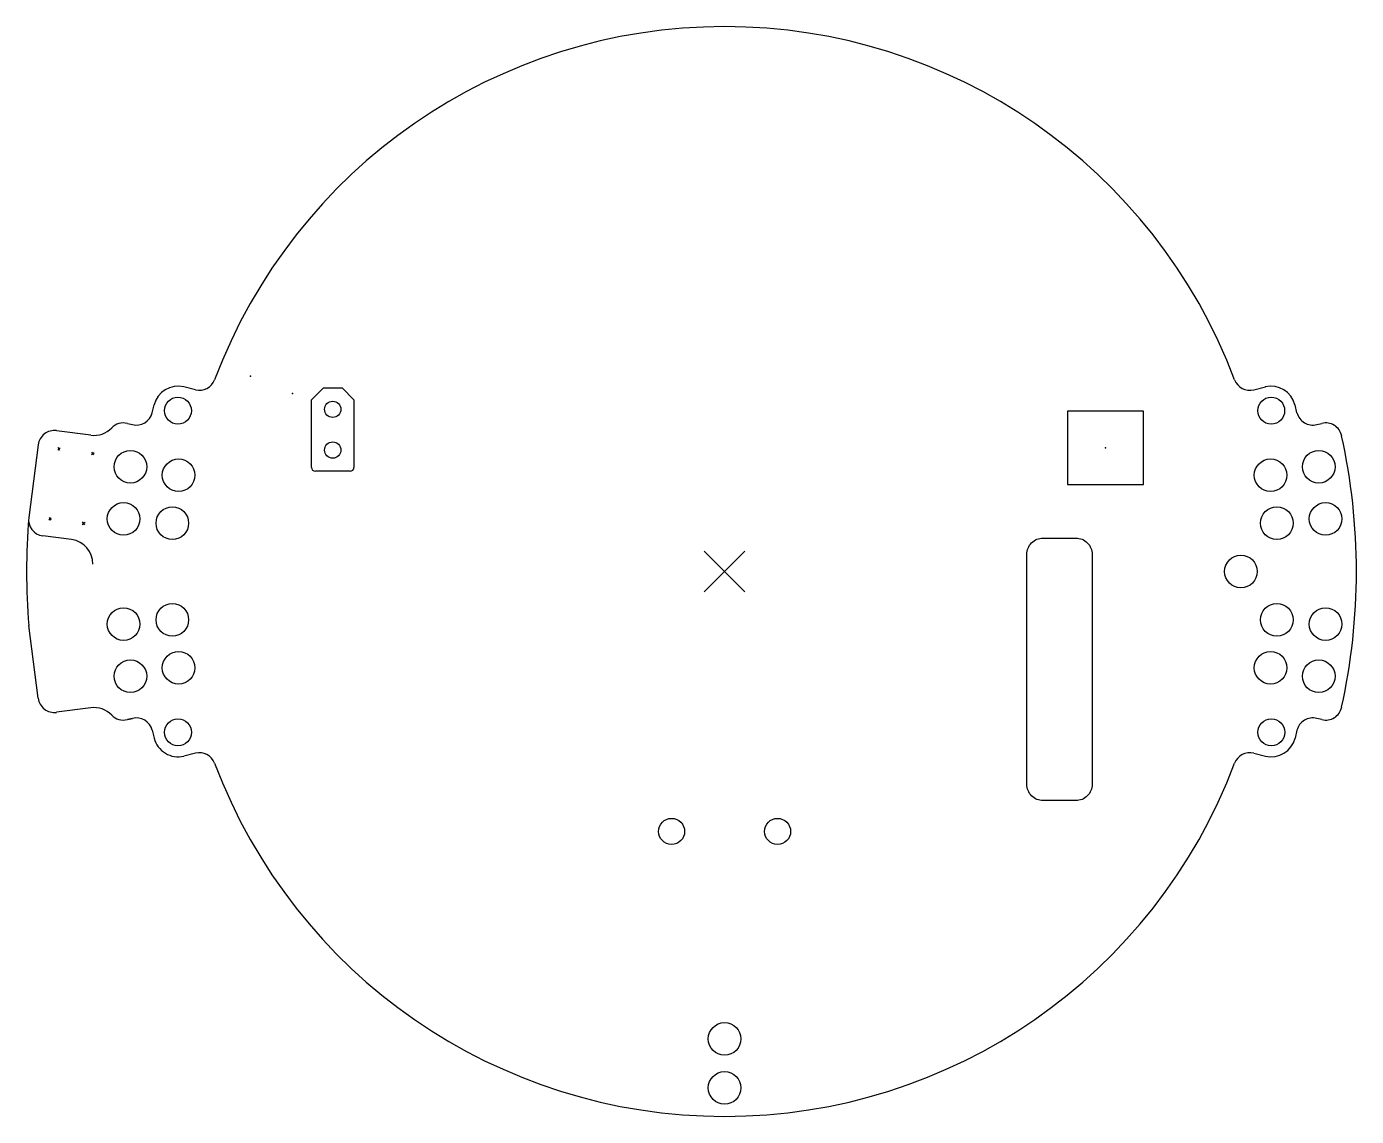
# Model space of a CAD drawing. Header units: millimetres. Extents: x -86 to 77, y -67 to 67.
import ezdxf

# ---------------------------------------------------------------- set-up
doc = ezdxf.new("R2010")
doc.units = ezdxf.units.MM
doc.layers.get('0').update_dxf_attribs({"linetype": 'CONTINUOUS'})

msp = doc.modelspace()

# ---------------------------------------------------------------- linework, layer by layer
for p, q in [((-64.91, 22.28), (-66.34, 22.63)), ((-49.26, 22.5), (-50.67, 21.06)), ((-46.88, 22.5), (-49.26, 22.5)), ((-45.46, 21.06), (-46.88, 22.5)), ((64.91, 22.28), (66.33, 22.63)), ((-70.21, 19.47), (-69.97, 20.44)), ((-50.67, 12.77), (-50.67, 21.06)), ((-45.46, 21.06), (-45.46, 12.77)), ((70.21, 19.47), (69.97, 20.44)), ((-73.26, 18.16), (-72.63, 18.01)), ((72.63, 18.01), (73.25, 18.17)), ((-77.73, 16.71), (-81.95, 17.27)), ((-84.2, 15.54), (-85.36, 6.62)), ((-81.78, 14.89), (-81.49, 15.15)), ((-81.53, 14.86), (-81.74, 15.19)), ((-77.66, 14.35), (-77.32, 14.61)), ((-77.36, 14.31), (-77.62, 14.64)), ((-45.94, 12.29), (-50.19, 12.29)), ((-82.91, 6.32), (-82.61, 6.59)), ((-82.87, 6.62), (-82.65, 6.29)), ((-78.79, 5.78), (-78.45, 6.04)), ((-78.49, 5.74), (-78.75, 6.08)), ((-80.1, 3.91), (-83.64, 4.38)), ((-2.5, -2.5), (2.5, 2.5)), ((2.5, -2.5), (-2.5, 2.5)), ((-84.2, -15.54), (-85.36, -6.62)), ((-77.73, -16.71), (-81.95, -17.27)), ((-73.26, -18.16), (-72.63, -18.01)), ((-72.63, -18.01), (-73.25, -18.17)), ((-70.21, -19.47), (-69.97, -20.44)), ((70.21, -19.47), (69.97, -20.44)), ((73.25, -18.17), (72.63, -18.01)), ((-64.91, -22.28), (-66.33, -22.63)), ((64.91, -22.28), (66.34, -22.63))]:
    msp.add_line(p, q)
msp.add_lwpolyline([(42.05, 10.68), (51.39, 10.68), (51.39, 19.68), (42.05, 19.68)], close=True)
msp.add_lwpolyline([(45.08, 2.1), (45.08, 1.1), (45.08, -5.1), (45.08, -26.1, -0.414214), (43.08, -28.1), (39.08, -28.1, -0.414214), (37.08, -26.1), (37.08, -5.1), (37.08, 1.1), (37.08, 2.1, -0.414214), (39.08, 4.1), (40.47, 4.1), (41.69, 4.1), (43.08, 4.1, -0.414214)], format="xyb", close=True)
for centre, radius in [((-67.06, 19.72), 1.65), ((67.05, 19.72), 1.65), ((-72.88, 12.85), 2), ((72.88, 12.85), 2), ((-66.97, 11.81), 2), ((66.97, 11.81), 2), ((-73.72, 6.45), 2), ((73.72, 6.45), 2), ((-67.74, 5.93), 2), ((67.74, 5.93), 2), ((63.33, 0), 2), ((-73.72, -6.45), 2), ((-67.74, -5.93), 2), ((67.74, -5.93), 2), ((73.72, -6.45), 2), ((-72.88, -12.85), 2), ((-66.97, -11.81), 2), ((66.97, -11.81), 2), ((72.88, -12.85), 2), ((-67.05, -19.72), 1.65), ((67.06, -19.72), 1.65), ((-6.5, -31.88), 1.6), ((6.5, -31.88), 1.6), ((0, -57.33), 2), ((0, -63.33), 2)]:
    msp.add_circle(centre, radius)
for centre, radius, start, end in [((0, 0), 66.83, 20.6016, 159.399), ((-64.43, 24.22), 2, 256.1, 339.399), ((64.43, 24.22), 2, 200.6016, 283.927), ((-67.06, 19.72), 3, 76.1, 166.1), ((67.05, 19.72), 3, 13.927, 103.927), ((-73.74, 16.22), 2, 76.1, 136.1008), ((-72.15, 19.95), 2, 256.1, 346.1), ((72.15, 19.95), 2, 193.927, 283.927), ((73.74, 16.22), 2, 12.4091, 103.927), ((-82.21, 15.29), 2, 82.5, 172.5511), ((-77.34, 19.69), 3, 262.5, 316.1008), ((0, 0), 77.5, -12.4091, 12.4091), ((0, 0), 85.62, 175.565, 184.435), ((-83.38, 6.36), 2, 172.5511, 262.5), ((-80.49, 0.94), 3, -0.668, 82.5), ((-82.21, -15.29), 2, 187.4489, 277.5), ((-77.34, -19.69), 3, 43.8992, 97.5), ((-73.74, -16.22), 2, 223.8992, 283.9), ((73.74, -16.22), 2, 256.073, 347.5909), ((-72.15, -19.95), 2, 13.927, 103.9), ((72.15, -19.95), 2, 76.073, 166.1), ((-67.05, -19.72), 3, 193.927, 283.927), ((67.06, -19.72), 3, 256.1, 346.1), ((-64.43, -24.22), 2, 20.6016, 103.927), ((64.43, -24.22), 2, 76.1, 159.399), ((0, 0), 66.83, 200.6016, 339.399)]:
    msp.add_arc(centre, radius, start, end)
for centre in [(-48.07, 19.89), (-48.07, 14.89)]:
    msp.add_ellipse(centre, major_axis=(-1, 0), ratio=1)
for centre, major_axis, start_param, end_param in [((-50.19, 12.77), (-0.48, 0), 0, 1.570796), ((-45.94, 12.77), (0.48, 0), 4.712389, 6.283185)]:
    msp.add_ellipse(centre, major_axis=major_axis, ratio=1, start_param=start_param, end_param=end_param)
for p in [(-58.16, 23.96), (-52.99, 21.82), (46.72, 15.18), (0, 0)]:
    msp.add_point(p)

doc.saveas('drawing.dxf')
